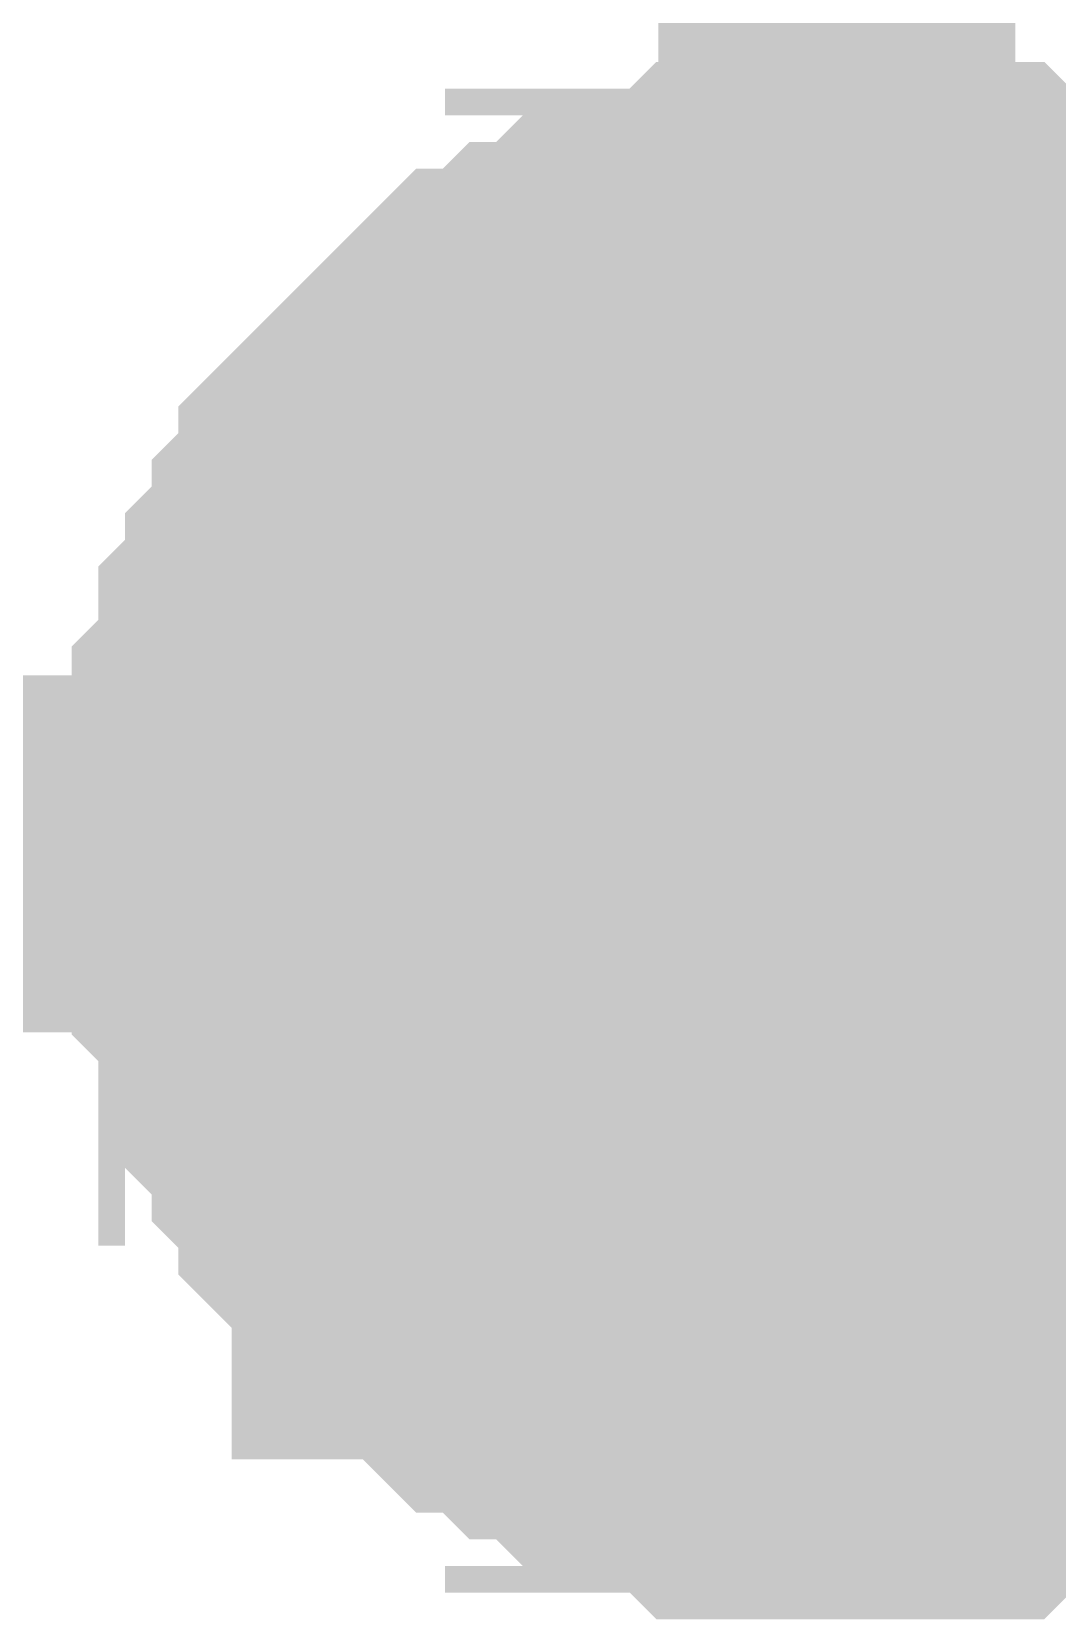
# Model space of a CAD drawing. Header units: inches. Extents: x 0 to 594, y 0 to 420.
# Drawn here: x 469.328 to 470.189, y 191.842 to 193.175 of the extents above; entities that cross this region are included whole.
import ezdxf

# ---------------------------------------------------------------- set-up
doc = ezdxf.new("R2010")
doc.units = ezdxf.units.IN
doc.layers.add('Sheet', color=255, linetype='Continuous')

msp = doc.modelspace()

# ---------------------------------------------------------------- linework, layer by layer
at = {"layer": 'Sheet'}
for points in [[(470.0036, 196.5838, 0.2997, 0.2997, 0), (470.0036, 192.4851, 0.2997, 0.2997, 0)], [(469.5109, 192.4851, 0.2997, 0.2997, 0), (469.5109, 192.5075, 0.2997, 0.2997, 0), (469.5109, 192.5299, 0.2997, 0.2997, 0), (469.5109, 192.5747, 0.2997, 0.2997, 0), (469.5109, 192.5971, 0.2997, 0.2997, 0), (469.5333, 192.6195, 0.2997, 0.2997, 0), (469.5333, 192.6419, 0.2997, 0.2997, 0), (469.5333, 192.6642, 0.2997, 0.2997, 0), (469.5557, 192.6866, 0.2997, 0.2997, 0), (469.5557, 192.709, 0.2997, 0.2997, 0), (469.5781, 192.7314, 0.2997, 0.2997, 0), (469.5781, 192.7538, 0.2997, 0.2997, 0), (469.6005, 192.7762, 0.2997, 0.2997, 0), (469.6005, 192.7986, 0.2997, 0.2997, 0), (469.6229, 192.821, 0.2997, 0.2997, 0), (469.6452, 192.8434, 0.2997, 0.2997, 0), (469.6452, 192.8434, 0.2997, 0.2997, 0), (469.6676, 192.8658, 0.2997, 0.2997, 0), (469.69, 192.8882, 0.2997, 0.2997, 0), (469.7124, 192.9106, 0.2997, 0.2997, 0), (469.7348, 192.9106, 0.2997, 0.2997, 0), (469.7572, 192.933, 0.2997, 0.2997, 0), (469.7796, 192.933, 0.2997, 0.2997, 0), (469.802, 192.9554, 0.2997, 0.2997, 0), (469.8244, 192.9554, 0.2997, 0.2997, 0), (469.8244, 192.9778, 0.2997, 0.2997, 0), (469.8692, 192.9778, 0.2997, 0.2997, 0), (469.8916, 192.9778, 0.2997, 0.2997, 0), (469.914, 193.0002, 0.2997, 0.2997, 0), (469.9364, 193.0002, 0.2997, 0.2997, 0), (469.9588, 193.0002, 0.2997, 0.2997, 0), (469.9812, 193.0002, 0.2997, 0.2997, 0), (470.0036, 193.0002, 0.2997, 0.2997, 0)], [(469.5109, 192.4851, 0.2997, 0.2997, 0), (469.5109, 192.5075, 0.2997, 0.2997, 0), (469.5109, 192.5299, 0.2997, 0.2997, 0), (469.5109, 192.5747, 0.2997, 0.2997, 0), (469.5109, 192.5971, 0.2997, 0.2997, 0), (469.5333, 192.6195, 0.2997, 0.2997, 0), (469.5333, 192.6419, 0.2997, 0.2997, 0), (469.5333, 192.6642, 0.2997, 0.2997, 0), (469.5557, 192.6866, 0.2997, 0.2997, 0), (469.5557, 192.709, 0.2997, 0.2997, 0), (469.5781, 192.7314, 0.2997, 0.2997, 0), (469.5781, 192.7538, 0.2997, 0.2997, 0), (469.6005, 192.7762, 0.2997, 0.2997, 0), (469.6005, 192.7986, 0.2997, 0.2997, 0), (469.6229, 192.821, 0.2997, 0.2997, 0), (469.6452, 192.8434, 0.2997, 0.2997, 0), (469.6452, 192.8434, 0.2997, 0.2997, 0), (469.6676, 192.8658, 0.2997, 0.2997, 0), (469.69, 192.8882, 0.2997, 0.2997, 0), (469.7124, 192.9106, 0.2997, 0.2997, 0), (469.7348, 192.9106, 0.2997, 0.2997, 0), (469.7572, 192.933, 0.2997, 0.2997, 0), (469.7796, 192.933, 0.2997, 0.2997, 0), (469.802, 192.9554, 0.2997, 0.2997, 0), (469.8244, 192.9554, 0.2997, 0.2997, 0), (469.8244, 192.9778, 0.2997, 0.2997, 0), (469.8692, 192.9778, 0.2997, 0.2997, 0), (469.8916, 192.9778, 0.2997, 0.2997, 0), (469.914, 193.0002, 0.2997, 0.2997, 0), (469.9364, 193.0002, 0.2997, 0.2997, 0), (469.9588, 193.0002, 0.2997, 0.2997, 0), (469.9812, 193.0002, 0.2997, 0.2997, 0), (470.0036, 193.0002, 0.2997, 0.2997, 0)], [(469.5109, 192.4851, 0.2997, 0.2997, 0), (469.5109, 192.5075, 0.2997, 0.2997, 0), (469.5109, 192.5299, 0.2997, 0.2997, 0), (469.5109, 192.5747, 0.2997, 0.2997, 0), (469.5109, 192.5971, 0.2997, 0.2997, 0), (469.5333, 192.6195, 0.2997, 0.2997, 0), (469.5333, 192.6419, 0.2997, 0.2997, 0), (469.5333, 192.6642, 0.2997, 0.2997, 0), (469.5557, 192.6866, 0.2997, 0.2997, 0), (469.5557, 192.709, 0.2997, 0.2997, 0), (469.5781, 192.7314, 0.2997, 0.2997, 0), (469.5781, 192.7538, 0.2997, 0.2997, 0), (469.6005, 192.7762, 0.2997, 0.2997, 0), (469.6005, 192.7986, 0.2997, 0.2997, 0), (469.6229, 192.821, 0.2997, 0.2997, 0), (469.6452, 192.8434, 0.2997, 0.2997, 0), (469.6452, 192.8434, 0.2997, 0.2997, 0), (469.6676, 192.8658, 0.2997, 0.2997, 0), (469.69, 192.8882, 0.2997, 0.2997, 0), (469.7124, 192.9106, 0.2997, 0.2997, 0), (469.7348, 192.9106, 0.2997, 0.2997, 0), (469.7572, 192.933, 0.2997, 0.2997, 0), (469.7796, 192.933, 0.2997, 0.2997, 0), (469.802, 192.9554, 0.2997, 0.2997, 0), (469.8244, 192.9554, 0.2997, 0.2997, 0), (469.8244, 192.9778, 0.2997, 0.2997, 0), (469.8692, 192.9778, 0.2997, 0.2997, 0), (469.8916, 192.9778, 0.2997, 0.2997, 0), (469.914, 193.0002, 0.2997, 0.2997, 0), (469.9364, 193.0002, 0.2997, 0.2997, 0), (469.9588, 193.0002, 0.2997, 0.2997, 0), (469.9812, 193.0002, 0.2997, 0.2997, 0), (470.0036, 193.0002, 0.2997, 0.2997, 0)], [(469.5109, 192.4851, 0.2997, 0.2997, 0), (469.5109, 192.5075, 0.2997, 0.2997, 0), (469.5109, 192.5299, 0.2997, 0.2997, 0), (469.5109, 192.5747, 0.2997, 0.2997, 0), (469.5109, 192.5971, 0.2997, 0.2997, 0), (469.5333, 192.6195, 0.2997, 0.2997, 0), (469.5333, 192.6419, 0.2997, 0.2997, 0), (469.5333, 192.6642, 0.2997, 0.2997, 0), (469.5557, 192.6866, 0.2997, 0.2997, 0), (469.5557, 192.709, 0.2997, 0.2997, 0), (469.5781, 192.7314, 0.2997, 0.2997, 0), (469.5781, 192.7538, 0.2997, 0.2997, 0), (469.6005, 192.7762, 0.2997, 0.2997, 0), (469.6005, 192.7986, 0.2997, 0.2997, 0), (469.6229, 192.821, 0.2997, 0.2997, 0), (469.6452, 192.8434, 0.2997, 0.2997, 0), (469.6452, 192.8434, 0.2997, 0.2997, 0), (469.6676, 192.8658, 0.2997, 0.2997, 0), (469.69, 192.8882, 0.2997, 0.2997, 0), (469.7124, 192.9106, 0.2997, 0.2997, 0), (469.7348, 192.9106, 0.2997, 0.2997, 0), (469.7572, 192.933, 0.2997, 0.2997, 0), (469.7796, 192.933, 0.2997, 0.2997, 0), (469.802, 192.9554, 0.2997, 0.2997, 0), (469.8244, 192.9554, 0.2997, 0.2997, 0), (469.8244, 192.9778, 0.2997, 0.2997, 0), (469.8692, 192.9778, 0.2997, 0.2997, 0), (469.8916, 192.9778, 0.2997, 0.2997, 0), (469.914, 193.0002, 0.2997, 0.2997, 0), (469.9364, 193.0002, 0.2997, 0.2997, 0), (469.9588, 193.0002, 0.2997, 0.2997, 0), (469.9812, 193.0002, 0.2997, 0.2997, 0), (470.0036, 193.0002, 0.2997, 0.2997, 0)], [(469.5109, 192.4851, 0.2997, 0.2997, 0), (469.5109, 192.5075, 0.2997, 0.2997, 0), (469.5109, 192.5299, 0.2997, 0.2997, 0), (469.5109, 192.5747, 0.2997, 0.2997, 0), (469.5109, 192.5971, 0.2997, 0.2997, 0), (469.5333, 192.6195, 0.2997, 0.2997, 0), (469.5333, 192.6419, 0.2997, 0.2997, 0), (469.5333, 192.6642, 0.2997, 0.2997, 0), (469.5557, 192.6866, 0.2997, 0.2997, 0), (469.5557, 192.709, 0.2997, 0.2997, 0), (469.5781, 192.7314, 0.2997, 0.2997, 0), (469.5781, 192.7538, 0.2997, 0.2997, 0), (469.6005, 192.7762, 0.2997, 0.2997, 0), (469.6005, 192.7986, 0.2997, 0.2997, 0), (469.6229, 192.821, 0.2997, 0.2997, 0), (469.6452, 192.8434, 0.2997, 0.2997, 0), (469.6452, 192.8434, 0.2997, 0.2997, 0), (469.6676, 192.8658, 0.2997, 0.2997, 0), (469.69, 192.8882, 0.2997, 0.2997, 0), (469.7124, 192.9106, 0.2997, 0.2997, 0), (469.7348, 192.9106, 0.2997, 0.2997, 0), (469.7572, 192.933, 0.2997, 0.2997, 0), (469.7796, 192.933, 0.2997, 0.2997, 0), (469.802, 192.9554, 0.2997, 0.2997, 0), (469.8244, 192.9554, 0.2997, 0.2997, 0), (469.8244, 192.9778, 0.2997, 0.2997, 0), (469.8692, 192.9778, 0.2997, 0.2997, 0), (469.8916, 192.9778, 0.2997, 0.2997, 0), (469.914, 193.0002, 0.2997, 0.2997, 0), (469.9364, 193.0002, 0.2997, 0.2997, 0), (469.9588, 193.0002, 0.2997, 0.2997, 0), (469.9812, 193.0002, 0.2997, 0.2997, 0), (470.0036, 193.0002, 0.2997, 0.2997, 0)], [(470.0036, 193.0002, 0.2997, 0.2997, 0), (470.0036, 193.0002, 0.2997, 0.2997, 0)], [(470.0036, 193.0002, 0.2997, 0.2997, 0), (470.026, 193.0002, 0.2997, 0.2997, 0), (470.0484, 193.0002, 0.2997, 0.2997, 0), (470.0932, 193.0002, 0.2997, 0.2997, 0), (470.1156, 193.0002, 0.2997, 0.2997, 0), (470.138, 192.9778, 0.2997, 0.2997, 0), (470.1604, 192.9778, 0.2997, 0.2997, 0), (470.1828, 192.9778, 0.2997, 0.2997, 0), (470.2052, 192.9554, 0.2997, 0.2997, 0), (470.2276, 192.9554, 0.2997, 0.2997, 0), (470.25, 192.933, 0.2997, 0.2997, 0), (470.2724, 192.933, 0.2997, 0.2997, 0), (470.2948, 192.9106, 0.2997, 0.2997, 0), (470.3172, 192.9106, 0.2997, 0.2997, 0), (470.3396, 192.8882, 0.2997, 0.2997, 0)], [(470.0036, 193.0002, 0.2997, 0.2997, 0), (470.0036, 193.0002, 0.2997, 0.2997, 0)], [(470.0036, 193.0002, 0.2997, 0.2997, 0), (470.026, 193.0002, 0.2997, 0.2997, 0), (470.0484, 193.0002, 0.2997, 0.2997, 0), (470.0932, 193.0002, 0.2997, 0.2997, 0), (470.1156, 193.0002, 0.2997, 0.2997, 0), (470.138, 192.9778, 0.2997, 0.2997, 0), (470.1604, 192.9778, 0.2997, 0.2997, 0), (470.1828, 192.9778, 0.2997, 0.2997, 0), (470.2052, 192.9554, 0.2997, 0.2997, 0), (470.2276, 192.9554, 0.2997, 0.2997, 0), (470.25, 192.933, 0.2997, 0.2997, 0), (470.2724, 192.933, 0.2997, 0.2997, 0), (470.2948, 192.9106, 0.2997, 0.2997, 0), (470.3172, 192.9106, 0.2997, 0.2997, 0), (470.3396, 192.8882, 0.2997, 0.2997, 0)], [(470.0036, 193.0002, 0.2997, 0.2997, 0), (470.0036, 193.0002, 0.2997, 0.2997, 0)], [(470.0036, 193.0002, 0.2997, 0.2997, 0), (470.026, 193.0002, 0.2997, 0.2997, 0), (470.0484, 193.0002, 0.2997, 0.2997, 0), (470.0932, 193.0002, 0.2997, 0.2997, 0), (470.1156, 193.0002, 0.2997, 0.2997, 0), (470.138, 192.9778, 0.2997, 0.2997, 0), (470.1604, 192.9778, 0.2997, 0.2997, 0), (470.1828, 192.9778, 0.2997, 0.2997, 0), (470.2052, 192.9554, 0.2997, 0.2997, 0), (470.2276, 192.9554, 0.2997, 0.2997, 0), (470.25, 192.933, 0.2997, 0.2997, 0), (470.2724, 192.933, 0.2997, 0.2997, 0), (470.2948, 192.9106, 0.2997, 0.2997, 0), (470.3172, 192.9106, 0.2997, 0.2997, 0), (470.3396, 192.8882, 0.2997, 0.2997, 0)], [(470.0036, 193.0002, 0.2997, 0.2997, 0), (470.0036, 193.0002, 0.2997, 0.2997, 0)], [(470.0036, 193.0002, 0.2997, 0.2997, 0), (470.026, 193.0002, 0.2997, 0.2997, 0), (470.0484, 193.0002, 0.2997, 0.2997, 0), (470.0932, 193.0002, 0.2997, 0.2997, 0), (470.1156, 193.0002, 0.2997, 0.2997, 0), (470.138, 192.9778, 0.2997, 0.2997, 0), (470.1604, 192.9778, 0.2997, 0.2997, 0), (470.1828, 192.9778, 0.2997, 0.2997, 0), (470.2052, 192.9554, 0.2997, 0.2997, 0), (470.2276, 192.9554, 0.2997, 0.2997, 0), (470.25, 192.933, 0.2997, 0.2997, 0), (470.2724, 192.933, 0.2997, 0.2997, 0), (470.2948, 192.9106, 0.2997, 0.2997, 0), (470.3172, 192.9106, 0.2997, 0.2997, 0), (470.3396, 192.8882, 0.2997, 0.2997, 0)], [(470.0036, 193.0002, 0.2997, 0.2997, 0), (470.0036, 193.0002, 0.2997, 0.2997, 0)], [(470.0036, 193.0002, 0.2997, 0.2997, 0), (470.026, 193.0002, 0.2997, 0.2997, 0), (470.0484, 193.0002, 0.2997, 0.2997, 0), (470.0932, 193.0002, 0.2997, 0.2997, 0), (470.1156, 193.0002, 0.2997, 0.2997, 0), (470.138, 192.9778, 0.2997, 0.2997, 0), (470.1604, 192.9778, 0.2997, 0.2997, 0), (470.1828, 192.9778, 0.2997, 0.2997, 0), (470.2052, 192.9554, 0.2997, 0.2997, 0), (470.2276, 192.9554, 0.2997, 0.2997, 0), (470.25, 192.933, 0.2997, 0.2997, 0), (470.2724, 192.933, 0.2997, 0.2997, 0), (470.2948, 192.9106, 0.2997, 0.2997, 0), (470.3172, 192.9106, 0.2997, 0.2997, 0), (470.3396, 192.8882, 0.2997, 0.2997, 0)], [(469.5109, 192.4851, 0.0991, 0.0991, 0), (469.5109, 192.5075, 0.0991, 0.0991, 0), (469.5109, 192.5299, 0.0991, 0.0991, 0), (469.5109, 192.5747, 0.0991, 0.0991, 0), (469.5109, 192.5971, 0.0991, 0.0991, 0), (469.5333, 192.6195, 0.0991, 0.0991, 0), (469.5333, 192.6419, 0.0991, 0.0991, 0), (469.5333, 192.6642, 0.0991, 0.0991, 0), (469.5557, 192.6866, 0.0991, 0.0991, 0), (469.5557, 192.709, 0.0991, 0.0991, 0), (469.5781, 192.7314, 0.0991, 0.0991, 0), (469.5781, 192.7538, 0.0991, 0.0991, 0), (469.6005, 192.7762, 0.0991, 0.0991, 0), (469.6005, 192.7986, 0.0991, 0.0991, 0), (469.6229, 192.821, 0.0991, 0.0991, 0), (469.6452, 192.8434, 0.0991, 0.0991, 0), (469.6452, 192.8434, 0.0991, 0.0991, 0), (469.6676, 192.8658, 0.0991, 0.0991, 0), (469.69, 192.8882, 0.0991, 0.0991, 0), (469.7124, 192.9106, 0.0991, 0.0991, 0), (469.7348, 192.9106, 0.0991, 0.0991, 0), (469.7572, 192.933, 0.0991, 0.0991, 0), (469.7796, 192.933, 0.0991, 0.0991, 0), (469.802, 192.9554, 0.0991, 0.0991, 0), (469.8244, 192.9554, 0.0991, 0.0991, 0), (469.8244, 192.9778, 0.0991, 0.0991, 0), (469.8692, 192.9778, 0.0991, 0.0991, 0), (469.8916, 192.9778, 0.0991, 0.0991, 0), (469.914, 193.0002, 0.0991, 0.0991, 0), (469.9364, 193.0002, 0.0991, 0.0991, 0), (469.9588, 193.0002, 0.0991, 0.0991, 0), (469.9812, 193.0002, 0.0991, 0.0991, 0), (470.0036, 193.0002, 0.0991, 0.0991, 0)], [(469.5109, 192.4851, 0.0991, 0.0991, 0), (469.5109, 192.5075, 0.0991, 0.0991, 0), (469.5109, 192.5299, 0.0991, 0.0991, 0), (469.5109, 192.5747, 0.0991, 0.0991, 0), (469.5109, 192.5971, 0.0991, 0.0991, 0), (469.5333, 192.6195, 0.0991, 0.0991, 0), (469.5333, 192.6419, 0.0991, 0.0991, 0), (469.5333, 192.6642, 0.0991, 0.0991, 0), (469.5557, 192.6866, 0.0991, 0.0991, 0), (469.5557, 192.709, 0.0991, 0.0991, 0), (469.5781, 192.7314, 0.0991, 0.0991, 0), (469.5781, 192.7538, 0.0991, 0.0991, 0), (469.6005, 192.7762, 0.0991, 0.0991, 0), (469.6005, 192.7986, 0.0991, 0.0991, 0), (469.6229, 192.821, 0.0991, 0.0991, 0), (469.6452, 192.8434, 0.0991, 0.0991, 0), (469.6452, 192.8434, 0.0991, 0.0991, 0), (469.6676, 192.8658, 0.0991, 0.0991, 0), (469.69, 192.8882, 0.0991, 0.0991, 0), (469.7124, 192.9106, 0.0991, 0.0991, 0), (469.7348, 192.9106, 0.0991, 0.0991, 0), (469.7572, 192.933, 0.0991, 0.0991, 0), (469.7796, 192.933, 0.0991, 0.0991, 0), (469.802, 192.9554, 0.0991, 0.0991, 0), (469.8244, 192.9554, 0.0991, 0.0991, 0), (469.8244, 192.9778, 0.0991, 0.0991, 0), (469.8692, 192.9778, 0.0991, 0.0991, 0), (469.8916, 192.9778, 0.0991, 0.0991, 0), (469.914, 193.0002, 0.0991, 0.0991, 0), (469.9364, 193.0002, 0.0991, 0.0991, 0), (469.9588, 193.0002, 0.0991, 0.0991, 0), (469.9812, 193.0002, 0.0991, 0.0991, 0), (470.0036, 193.0002, 0.0991, 0.0991, 0)], [(469.5109, 192.4851, 0.0991, 0.0991, 0), (469.5109, 192.5075, 0.0991, 0.0991, 0), (469.5109, 192.5299, 0.0991, 0.0991, 0), (469.5109, 192.5747, 0.0991, 0.0991, 0), (469.5109, 192.5971, 0.0991, 0.0991, 0), (469.5333, 192.6195, 0.0991, 0.0991, 0), (469.5333, 192.6419, 0.0991, 0.0991, 0), (469.5333, 192.6642, 0.0991, 0.0991, 0), (469.5557, 192.6866, 0.0991, 0.0991, 0), (469.5557, 192.709, 0.0991, 0.0991, 0), (469.5781, 192.7314, 0.0991, 0.0991, 0), (469.5781, 192.7538, 0.0991, 0.0991, 0), (469.6005, 192.7762, 0.0991, 0.0991, 0), (469.6005, 192.7986, 0.0991, 0.0991, 0), (469.6229, 192.821, 0.0991, 0.0991, 0), (469.6452, 192.8434, 0.0991, 0.0991, 0), (469.6452, 192.8434, 0.0991, 0.0991, 0), (469.6676, 192.8658, 0.0991, 0.0991, 0), (469.69, 192.8882, 0.0991, 0.0991, 0), (469.7124, 192.9106, 0.0991, 0.0991, 0), (469.7348, 192.9106, 0.0991, 0.0991, 0), (469.7572, 192.933, 0.0991, 0.0991, 0), (469.7796, 192.933, 0.0991, 0.0991, 0), (469.802, 192.9554, 0.0991, 0.0991, 0), (469.8244, 192.9554, 0.0991, 0.0991, 0), (469.8244, 192.9778, 0.0991, 0.0991, 0), (469.8692, 192.9778, 0.0991, 0.0991, 0), (469.8916, 192.9778, 0.0991, 0.0991, 0), (469.914, 193.0002, 0.0991, 0.0991, 0), (469.9364, 193.0002, 0.0991, 0.0991, 0), (469.9588, 193.0002, 0.0991, 0.0991, 0), (469.9812, 193.0002, 0.0991, 0.0991, 0), (470.0036, 193.0002, 0.0991, 0.0991, 0)], [(469.5109, 192.4851, 0.0991, 0.0991, 0), (469.5109, 192.5075, 0.0991, 0.0991, 0), (469.5109, 192.5299, 0.0991, 0.0991, 0), (469.5109, 192.5747, 0.0991, 0.0991, 0), (469.5109, 192.5971, 0.0991, 0.0991, 0), (469.5333, 192.6195, 0.0991, 0.0991, 0), (469.5333, 192.6419, 0.0991, 0.0991, 0), (469.5333, 192.6642, 0.0991, 0.0991, 0), (469.5557, 192.6866, 0.0991, 0.0991, 0), (469.5557, 192.709, 0.0991, 0.0991, 0), (469.5781, 192.7314, 0.0991, 0.0991, 0), (469.5781, 192.7538, 0.0991, 0.0991, 0), (469.6005, 192.7762, 0.0991, 0.0991, 0), (469.6005, 192.7986, 0.0991, 0.0991, 0), (469.6229, 192.821, 0.0991, 0.0991, 0), (469.6452, 192.8434, 0.0991, 0.0991, 0), (469.6452, 192.8434, 0.0991, 0.0991, 0), (469.6676, 192.8658, 0.0991, 0.0991, 0), (469.69, 192.8882, 0.0991, 0.0991, 0), (469.7124, 192.9106, 0.0991, 0.0991, 0), (469.7348, 192.9106, 0.0991, 0.0991, 0), (469.7572, 192.933, 0.0991, 0.0991, 0), (469.7796, 192.933, 0.0991, 0.0991, 0), (469.802, 192.9554, 0.0991, 0.0991, 0), (469.8244, 192.9554, 0.0991, 0.0991, 0), (469.8244, 192.9778, 0.0991, 0.0991, 0), (469.8692, 192.9778, 0.0991, 0.0991, 0), (469.8916, 192.9778, 0.0991, 0.0991, 0), (469.914, 193.0002, 0.0991, 0.0991, 0), (469.9364, 193.0002, 0.0991, 0.0991, 0), (469.9588, 193.0002, 0.0991, 0.0991, 0), (469.9812, 193.0002, 0.0991, 0.0991, 0), (470.0036, 193.0002, 0.0991, 0.0991, 0)], [(469.5109, 192.4851, 0.0991, 0.0991, 0), (469.5109, 192.5075, 0.0991, 0.0991, 0), (469.5109, 192.5299, 0.0991, 0.0991, 0), (469.5109, 192.5747, 0.0991, 0.0991, 0), (469.5109, 192.5971, 0.0991, 0.0991, 0), (469.5333, 192.6195, 0.0991, 0.0991, 0), (469.5333, 192.6419, 0.0991, 0.0991, 0), (469.5333, 192.6642, 0.0991, 0.0991, 0), (469.5557, 192.6866, 0.0991, 0.0991, 0), (469.5557, 192.709, 0.0991, 0.0991, 0), (469.5781, 192.7314, 0.0991, 0.0991, 0), (469.5781, 192.7538, 0.0991, 0.0991, 0), (469.6005, 192.7762, 0.0991, 0.0991, 0), (469.6005, 192.7986, 0.0991, 0.0991, 0), (469.6229, 192.821, 0.0991, 0.0991, 0), (469.6452, 192.8434, 0.0991, 0.0991, 0), (469.6452, 192.8434, 0.0991, 0.0991, 0), (469.6676, 192.8658, 0.0991, 0.0991, 0), (469.69, 192.8882, 0.0991, 0.0991, 0), (469.7124, 192.9106, 0.0991, 0.0991, 0), (469.7348, 192.9106, 0.0991, 0.0991, 0), (469.7572, 192.933, 0.0991, 0.0991, 0), (469.7796, 192.933, 0.0991, 0.0991, 0), (469.802, 192.9554, 0.0991, 0.0991, 0), (469.8244, 192.9554, 0.0991, 0.0991, 0), (469.8244, 192.9778, 0.0991, 0.0991, 0), (469.8692, 192.9778, 0.0991, 0.0991, 0), (469.8916, 192.9778, 0.0991, 0.0991, 0), (469.914, 193.0002, 0.0991, 0.0991, 0), (469.9364, 193.0002, 0.0991, 0.0991, 0), (469.9588, 193.0002, 0.0991, 0.0991, 0), (469.9812, 193.0002, 0.0991, 0.0991, 0), (470.0036, 193.0002, 0.0991, 0.0991, 0)], [(470.0036, 193.0002, 0.0991, 0.0991, 0), (470.0036, 193.0002, 0.0991, 0.0991, 0)], [(470.0036, 193.0002, 0.0991, 0.0991, 0), (470.026, 193.0002, 0.0991, 0.0991, 0), (470.0484, 193.0002, 0.0991, 0.0991, 0), (470.0932, 193.0002, 0.0991, 0.0991, 0), (470.1156, 193.0002, 0.0991, 0.0991, 0), (470.138, 192.9778, 0.0991, 0.0991, 0), (470.1604, 192.9778, 0.0991, 0.0991, 0), (470.1828, 192.9778, 0.0991, 0.0991, 0), (470.2052, 192.9554, 0.0991, 0.0991, 0), (470.2276, 192.9554, 0.0991, 0.0991, 0), (470.25, 192.933, 0.0991, 0.0991, 0)], [(470.0036, 193.0002, 0.0991, 0.0991, 0), (470.0036, 193.0002, 0.0991, 0.0991, 0)], [(470.0036, 193.0002, 0.0991, 0.0991, 0), (470.026, 193.0002, 0.0991, 0.0991, 0), (470.0484, 193.0002, 0.0991, 0.0991, 0), (470.0932, 193.0002, 0.0991, 0.0991, 0), (470.1156, 193.0002, 0.0991, 0.0991, 0), (470.138, 192.9778, 0.0991, 0.0991, 0), (470.1604, 192.9778, 0.0991, 0.0991, 0), (470.1828, 192.9778, 0.0991, 0.0991, 0), (470.2052, 192.9554, 0.0991, 0.0991, 0), (470.2276, 192.9554, 0.0991, 0.0991, 0), (470.25, 192.933, 0.0991, 0.0991, 0)], [(470.0036, 193.0002, 0.0991, 0.0991, 0), (470.0036, 193.0002, 0.0991, 0.0991, 0)], [(470.0036, 193.0002, 0.0991, 0.0991, 0), (470.026, 193.0002, 0.0991, 0.0991, 0), (470.0484, 193.0002, 0.0991, 0.0991, 0), (470.0932, 193.0002, 0.0991, 0.0991, 0), (470.1156, 193.0002, 0.0991, 0.0991, 0), (470.138, 192.9778, 0.0991, 0.0991, 0), (470.1604, 192.9778, 0.0991, 0.0991, 0), (470.1828, 192.9778, 0.0991, 0.0991, 0), (470.2052, 192.9554, 0.0991, 0.0991, 0), (470.2276, 192.9554, 0.0991, 0.0991, 0), (470.25, 192.933, 0.0991, 0.0991, 0)], [(470.0036, 193.0002, 0.0991, 0.0991, 0), (470.0036, 193.0002, 0.0991, 0.0991, 0)], [(470.0036, 193.0002, 0.0991, 0.0991, 0), (470.026, 193.0002, 0.0991, 0.0991, 0), (470.0484, 193.0002, 0.0991, 0.0991, 0), (470.0932, 193.0002, 0.0991, 0.0991, 0), (470.1156, 193.0002, 0.0991, 0.0991, 0), (470.138, 192.9778, 0.0991, 0.0991, 0), (470.1604, 192.9778, 0.0991, 0.0991, 0), (470.1828, 192.9778, 0.0991, 0.0991, 0), (470.2052, 192.9554, 0.0991, 0.0991, 0), (470.2276, 192.9554, 0.0991, 0.0991, 0), (470.25, 192.933, 0.0991, 0.0991, 0)], [(470.0036, 193.0002, 0.0991, 0.0991, 0), (470.0036, 193.0002, 0.0991, 0.0991, 0)], [(470.0036, 193.0002, 0.0991, 0.0991, 0), (470.026, 193.0002, 0.0991, 0.0991, 0), (470.0484, 193.0002, 0.0991, 0.0991, 0), (470.0932, 193.0002, 0.0991, 0.0991, 0), (470.1156, 193.0002, 0.0991, 0.0991, 0), (470.138, 192.9778, 0.0991, 0.0991, 0), (470.1604, 192.9778, 0.0991, 0.0991, 0), (470.1828, 192.9778, 0.0991, 0.0991, 0), (470.2052, 192.9554, 0.0991, 0.0991, 0), (470.2276, 192.9554, 0.0991, 0.0991, 0), (470.25, 192.933, 0.0991, 0.0991, 0)], [(462.5002, 192.4851, 0.2997, 0.2997, 0), (470.0036, 192.4851, 0.2997, 0.2997, 0), (482.5018, 192.4851, 0.2997, 0.2997, 0), (490.0052, 192.4851, 0.2997, 0.2997, 0)], [(470.0036, 191.9923, 0.2997, 0.2997, 0), (469.9812, 191.9923, 0.2997, 0.2997, 0), (469.9588, 191.9923, 0.2997, 0.2997, 0), (469.9364, 191.9923, 0.2997, 0.2997, 0), (469.914, 191.9923, 0.2997, 0.2997, 0), (469.8916, 192.0147, 0.2997, 0.2997, 0), (469.8692, 192.0147, 0.2997, 0.2997, 0), (469.8244, 192.0147, 0.2997, 0.2997, 0), (469.8244, 192.0371, 0.2997, 0.2997, 0), (469.802, 192.0371, 0.2997, 0.2997, 0), (469.7796, 192.0595, 0.2997, 0.2997, 0), (469.7572, 192.0595, 0.2997, 0.2997, 0), (469.7348, 192.0819, 0.2997, 0.2997, 0), (469.7124, 192.0819, 0.2997, 0.2997, 0), (469.69, 192.1043, 0.2997, 0.2997, 0), (469.6676, 192.1267, 0.2997, 0.2997, 0), (469.6452, 192.1267, 0.2997, 0.2997, 0), (469.6452, 192.1491, 0.2997, 0.2997, 0), (469.6229, 192.1715, 0.2997, 0.2997, 0), (469.6005, 192.1939, 0.2997, 0.2997, 0), (469.6005, 192.2163, 0.2997, 0.2997, 0), (469.5781, 192.2387, 0.2997, 0.2997, 0), (469.5781, 192.2611, 0.2997, 0.2997, 0), (469.5557, 192.2835, 0.2997, 0.2997, 0), (469.5557, 192.3059, 0.2997, 0.2997, 0), (469.5333, 192.3059, 0.2997, 0.2997, 0), (469.5333, 192.3507, 0.2997, 0.2997, 0), (469.5333, 192.3731, 0.2997, 0.2997, 0), (469.5109, 192.3955, 0.2997, 0.2997, 0), (469.5109, 192.4179, 0.2997, 0.2997, 0), (469.5109, 192.4403, 0.2997, 0.2997, 0), (469.5109, 192.4627, 0.2997, 0.2997, 0), (469.5109, 192.4851, 0.2997, 0.2997, 0)], [(469.5109, 192.4851, 0.2997, 0.2997, 0), (469.5109, 192.4851, 0.2997, 0.2997, 0)], [(470.0036, 191.9923, 0.2997, 0.2997, 0), (469.9812, 191.9923, 0.2997, 0.2997, 0), (469.9588, 191.9923, 0.2997, 0.2997, 0), (469.9364, 191.9923, 0.2997, 0.2997, 0), (469.914, 191.9923, 0.2997, 0.2997, 0), (469.8916, 192.0147, 0.2997, 0.2997, 0), (469.8692, 192.0147, 0.2997, 0.2997, 0), (469.8244, 192.0147, 0.2997, 0.2997, 0), (469.8244, 192.0371, 0.2997, 0.2997, 0), (469.802, 192.0371, 0.2997, 0.2997, 0), (469.7796, 192.0595, 0.2997, 0.2997, 0), (469.7572, 192.0595, 0.2997, 0.2997, 0), (469.7348, 192.0819, 0.2997, 0.2997, 0), (469.7124, 192.0819, 0.2997, 0.2997, 0), (469.69, 192.1043, 0.2997, 0.2997, 0), (469.6676, 192.1267, 0.2997, 0.2997, 0), (469.6452, 192.1267, 0.2997, 0.2997, 0), (469.6452, 192.1491, 0.2997, 0.2997, 0), (469.6229, 192.1715, 0.2997, 0.2997, 0), (469.6005, 192.1939, 0.2997, 0.2997, 0), (469.6005, 192.2163, 0.2997, 0.2997, 0), (469.5781, 192.2387, 0.2997, 0.2997, 0), (469.5781, 192.2611, 0.2997, 0.2997, 0), (469.5557, 192.2835, 0.2997, 0.2997, 0), (469.5557, 192.3059, 0.2997, 0.2997, 0), (469.5333, 192.3059, 0.2997, 0.2997, 0), (469.5333, 192.3507, 0.2997, 0.2997, 0), (469.5333, 192.3731, 0.2997, 0.2997, 0), (469.5109, 192.3955, 0.2997, 0.2997, 0), (469.5109, 192.4179, 0.2997, 0.2997, 0), (469.5109, 192.4403, 0.2997, 0.2997, 0), (469.5109, 192.4627, 0.2997, 0.2997, 0), (469.5109, 192.4851, 0.2997, 0.2997, 0)], [(469.5109, 192.4851, 0.2997, 0.2997, 0), (469.5109, 192.4851, 0.2997, 0.2997, 0)], [(470.0036, 191.9923, 0.2997, 0.2997, 0), (469.9812, 191.9923, 0.2997, 0.2997, 0), (469.9588, 191.9923, 0.2997, 0.2997, 0), (469.9364, 191.9923, 0.2997, 0.2997, 0), (469.914, 191.9923, 0.2997, 0.2997, 0), (469.8916, 192.0147, 0.2997, 0.2997, 0), (469.8692, 192.0147, 0.2997, 0.2997, 0), (469.8244, 192.0147, 0.2997, 0.2997, 0), (469.8244, 192.0371, 0.2997, 0.2997, 0), (469.802, 192.0371, 0.2997, 0.2997, 0), (469.7796, 192.0595, 0.2997, 0.2997, 0), (469.7572, 192.0595, 0.2997, 0.2997, 0), (469.7348, 192.0819, 0.2997, 0.2997, 0), (469.7124, 192.0819, 0.2997, 0.2997, 0), (469.69, 192.1043, 0.2997, 0.2997, 0), (469.6676, 192.1267, 0.2997, 0.2997, 0), (469.6452, 192.1267, 0.2997, 0.2997, 0), (469.6452, 192.1491, 0.2997, 0.2997, 0), (469.6229, 192.1715, 0.2997, 0.2997, 0), (469.6005, 192.1939, 0.2997, 0.2997, 0), (469.6005, 192.2163, 0.2997, 0.2997, 0), (469.5781, 192.2387, 0.2997, 0.2997, 0), (469.5781, 192.2611, 0.2997, 0.2997, 0), (469.5557, 192.2835, 0.2997, 0.2997, 0), (469.5557, 192.3059, 0.2997, 0.2997, 0), (469.5333, 192.3059, 0.2997, 0.2997, 0), (469.5333, 192.3507, 0.2997, 0.2997, 0), (469.5333, 192.3731, 0.2997, 0.2997, 0), (469.5109, 192.3955, 0.2997, 0.2997, 0), (469.5109, 192.4179, 0.2997, 0.2997, 0), (469.5109, 192.4403, 0.2997, 0.2997, 0), (469.5109, 192.4627, 0.2997, 0.2997, 0), (469.5109, 192.4851, 0.2997, 0.2997, 0)], [(469.5109, 192.4851, 0.2997, 0.2997, 0), (469.5109, 192.4851, 0.2997, 0.2997, 0)], [(470.0036, 191.9923, 0.2997, 0.2997, 0), (469.9812, 191.9923, 0.2997, 0.2997, 0), (469.9588, 191.9923, 0.2997, 0.2997, 0), (469.9364, 191.9923, 0.2997, 0.2997, 0), (469.914, 191.9923, 0.2997, 0.2997, 0), (469.8916, 192.0147, 0.2997, 0.2997, 0), (469.8692, 192.0147, 0.2997, 0.2997, 0), (469.8244, 192.0147, 0.2997, 0.2997, 0), (469.8244, 192.0371, 0.2997, 0.2997, 0), (469.802, 192.0371, 0.2997, 0.2997, 0), (469.7796, 192.0595, 0.2997, 0.2997, 0), (469.7572, 192.0595, 0.2997, 0.2997, 0), (469.7348, 192.0819, 0.2997, 0.2997, 0), (469.7124, 192.0819, 0.2997, 0.2997, 0), (469.69, 192.1043, 0.2997, 0.2997, 0), (469.6676, 192.1267, 0.2997, 0.2997, 0), (469.6452, 192.1267, 0.2997, 0.2997, 0), (469.6452, 192.1491, 0.2997, 0.2997, 0), (469.6229, 192.1715, 0.2997, 0.2997, 0), (469.6005, 192.1939, 0.2997, 0.2997, 0), (469.6005, 192.2163, 0.2997, 0.2997, 0), (469.5781, 192.2387, 0.2997, 0.2997, 0), (469.5781, 192.2611, 0.2997, 0.2997, 0), (469.5557, 192.2835, 0.2997, 0.2997, 0), (469.5557, 192.3059, 0.2997, 0.2997, 0), (469.5333, 192.3059, 0.2997, 0.2997, 0), (469.5333, 192.3507, 0.2997, 0.2997, 0), (469.5333, 192.3731, 0.2997, 0.2997, 0), (469.5109, 192.3955, 0.2997, 0.2997, 0), (469.5109, 192.4179, 0.2997, 0.2997, 0), (469.5109, 192.4403, 0.2997, 0.2997, 0), (469.5109, 192.4627, 0.2997, 0.2997, 0), (469.5109, 192.4851, 0.2997, 0.2997, 0)], [(469.5109, 192.4851, 0.2997, 0.2997, 0), (469.5109, 192.4851, 0.2997, 0.2997, 0)], [(470.0036, 191.9923, 0.2997, 0.2997, 0), (469.9812, 191.9923, 0.2997, 0.2997, 0), (469.9588, 191.9923, 0.2997, 0.2997, 0), (469.9364, 191.9923, 0.2997, 0.2997, 0), (469.914, 191.9923, 0.2997, 0.2997, 0), (469.8916, 192.0147, 0.2997, 0.2997, 0), (469.8692, 192.0147, 0.2997, 0.2997, 0), (469.8244, 192.0147, 0.2997, 0.2997, 0), (469.8244, 192.0371, 0.2997, 0.2997, 0), (469.802, 192.0371, 0.2997, 0.2997, 0), (469.7796, 192.0595, 0.2997, 0.2997, 0), (469.7572, 192.0595, 0.2997, 0.2997, 0), (469.7348, 192.0819, 0.2997, 0.2997, 0), (469.7124, 192.0819, 0.2997, 0.2997, 0), (469.69, 192.1043, 0.2997, 0.2997, 0), (469.6676, 192.1267, 0.2997, 0.2997, 0), (469.6452, 192.1267, 0.2997, 0.2997, 0), (469.6452, 192.1491, 0.2997, 0.2997, 0), (469.6229, 192.1715, 0.2997, 0.2997, 0), (469.6005, 192.1939, 0.2997, 0.2997, 0), (469.6005, 192.2163, 0.2997, 0.2997, 0), (469.5781, 192.2387, 0.2997, 0.2997, 0), (469.5781, 192.2611, 0.2997, 0.2997, 0), (469.5557, 192.2835, 0.2997, 0.2997, 0), (469.5557, 192.3059, 0.2997, 0.2997, 0), (469.5333, 192.3059, 0.2997, 0.2997, 0), (469.5333, 192.3507, 0.2997, 0.2997, 0), (469.5333, 192.3731, 0.2997, 0.2997, 0), (469.5109, 192.3955, 0.2997, 0.2997, 0), (469.5109, 192.4179, 0.2997, 0.2997, 0), (469.5109, 192.4403, 0.2997, 0.2997, 0), (469.5109, 192.4627, 0.2997, 0.2997, 0), (469.5109, 192.4851, 0.2997, 0.2997, 0)], [(469.5109, 192.4851, 0.2997, 0.2997, 0), (469.5109, 192.4851, 0.2997, 0.2997, 0)], [(470.0036, 191.9923, 0.0991, 0.0991, 0), (469.9812, 191.9923, 0.0991, 0.0991, 0), (469.9588, 191.9923, 0.0991, 0.0991, 0), (469.9364, 191.9923, 0.0991, 0.0991, 0), (469.914, 191.9923, 0.0991, 0.0991, 0), (469.8916, 192.0147, 0.0991, 0.0991, 0), (469.8692, 192.0147, 0.0991, 0.0991, 0), (469.8244, 192.0147, 0.0991, 0.0991, 0), (469.8244, 192.0371, 0.0991, 0.0991, 0), (469.802, 192.0371, 0.0991, 0.0991, 0), (469.7796, 192.0595, 0.0991, 0.0991, 0), (469.7572, 192.0595, 0.0991, 0.0991, 0), (469.7348, 192.0819, 0.0991, 0.0991, 0), (469.7124, 192.0819, 0.0991, 0.0991, 0), (469.69, 192.1043, 0.0991, 0.0991, 0), (469.6676, 192.1267, 0.0991, 0.0991, 0), (469.6452, 192.1267, 0.0991, 0.0991, 0), (469.6452, 192.1491, 0.0991, 0.0991, 0), (469.6229, 192.1715, 0.0991, 0.0991, 0), (469.6005, 192.1939, 0.0991, 0.0991, 0), (469.6005, 192.2163, 0.0991, 0.0991, 0), (469.5781, 192.2387, 0.0991, 0.0991, 0), (469.5781, 192.2611, 0.0991, 0.0991, 0), (469.5557, 192.2835, 0.0991, 0.0991, 0), (469.5557, 192.3059, 0.0991, 0.0991, 0), (469.5333, 192.3059, 0.0991, 0.0991, 0), (469.5333, 192.3507, 0.0991, 0.0991, 0), (469.5333, 192.3731, 0.0991, 0.0991, 0), (469.5109, 192.3955, 0.0991, 0.0991, 0), (469.5109, 192.4179, 0.0991, 0.0991, 0), (469.5109, 192.4403, 0.0991, 0.0991, 0), (469.5109, 192.4627, 0.0991, 0.0991, 0), (469.5109, 192.4851, 0.0991, 0.0991, 0)], [(469.5109, 192.4851, 0.0991, 0.0991, 0), (469.5109, 192.4851, 0.0991, 0.0991, 0)], [(470.0036, 191.9923, 0.0991, 0.0991, 0), (469.9812, 191.9923, 0.0991, 0.0991, 0), (469.9588, 191.9923, 0.0991, 0.0991, 0), (469.9364, 191.9923, 0.0991, 0.0991, 0), (469.914, 191.9923, 0.0991, 0.0991, 0), (469.8916, 192.0147, 0.0991, 0.0991, 0), (469.8692, 192.0147, 0.0991, 0.0991, 0), (469.8244, 192.0147, 0.0991, 0.0991, 0), (469.8244, 192.0371, 0.0991, 0.0991, 0), (469.802, 192.0371, 0.0991, 0.0991, 0), (469.7796, 192.0595, 0.0991, 0.0991, 0), (469.7572, 192.0595, 0.0991, 0.0991, 0), (469.7348, 192.0819, 0.0991, 0.0991, 0), (469.7124, 192.0819, 0.0991, 0.0991, 0), (469.69, 192.1043, 0.0991, 0.0991, 0), (469.6676, 192.1267, 0.0991, 0.0991, 0), (469.6452, 192.1267, 0.0991, 0.0991, 0), (469.6452, 192.1491, 0.0991, 0.0991, 0), (469.6229, 192.1715, 0.0991, 0.0991, 0), (469.6005, 192.1939, 0.0991, 0.0991, 0), (469.6005, 192.2163, 0.0991, 0.0991, 0), (469.5781, 192.2387, 0.0991, 0.0991, 0), (469.5781, 192.2611, 0.0991, 0.0991, 0), (469.5557, 192.2835, 0.0991, 0.0991, 0), (469.5557, 192.3059, 0.0991, 0.0991, 0), (469.5333, 192.3059, 0.0991, 0.0991, 0), (469.5333, 192.3507, 0.0991, 0.0991, 0), (469.5333, 192.3731, 0.0991, 0.0991, 0), (469.5109, 192.3955, 0.0991, 0.0991, 0), (469.5109, 192.4179, 0.0991, 0.0991, 0), (469.5109, 192.4403, 0.0991, 0.0991, 0), (469.5109, 192.4627, 0.0991, 0.0991, 0), (469.5109, 192.4851, 0.0991, 0.0991, 0)], [(469.5109, 192.4851, 0.0991, 0.0991, 0), (469.5109, 192.4851, 0.0991, 0.0991, 0)], [(470.0036, 191.9923, 0.0991, 0.0991, 0), (469.9812, 191.9923, 0.0991, 0.0991, 0), (469.9588, 191.9923, 0.0991, 0.0991, 0), (469.9364, 191.9923, 0.0991, 0.0991, 0), (469.914, 191.9923, 0.0991, 0.0991, 0), (469.8916, 192.0147, 0.0991, 0.0991, 0), (469.8692, 192.0147, 0.0991, 0.0991, 0), (469.8244, 192.0147, 0.0991, 0.0991, 0), (469.8244, 192.0371, 0.0991, 0.0991, 0), (469.802, 192.0371, 0.0991, 0.0991, 0), (469.7796, 192.0595, 0.0991, 0.0991, 0), (469.7572, 192.0595, 0.0991, 0.0991, 0), (469.7348, 192.0819, 0.0991, 0.0991, 0), (469.7124, 192.0819, 0.0991, 0.0991, 0), (469.69, 192.1043, 0.0991, 0.0991, 0), (469.6676, 192.1267, 0.0991, 0.0991, 0), (469.6452, 192.1267, 0.0991, 0.0991, 0), (469.6452, 192.1491, 0.0991, 0.0991, 0), (469.6229, 192.1715, 0.0991, 0.0991, 0), (469.6005, 192.1939, 0.0991, 0.0991, 0), (469.6005, 192.2163, 0.0991, 0.0991, 0), (469.5781, 192.2387, 0.0991, 0.0991, 0), (469.5781, 192.2611, 0.0991, 0.0991, 0), (469.5557, 192.2835, 0.0991, 0.0991, 0), (469.5557, 192.3059, 0.0991, 0.0991, 0), (469.5333, 192.3059, 0.0991, 0.0991, 0), (469.5333, 192.3507, 0.0991, 0.0991, 0), (469.5333, 192.3731, 0.0991, 0.0991, 0), (469.5109, 192.3955, 0.0991, 0.0991, 0), (469.5109, 192.4179, 0.0991, 0.0991, 0), (469.5109, 192.4403, 0.0991, 0.0991, 0), (469.5109, 192.4627, 0.0991, 0.0991, 0), (469.5109, 192.4851, 0.0991, 0.0991, 0)], [(469.5109, 192.4851, 0.0991, 0.0991, 0), (469.5109, 192.4851, 0.0991, 0.0991, 0)], [(470.0036, 191.9923, 0.0991, 0.0991, 0), (469.9812, 191.9923, 0.0991, 0.0991, 0), (469.9588, 191.9923, 0.0991, 0.0991, 0), (469.9364, 191.9923, 0.0991, 0.0991, 0), (469.914, 191.9923, 0.0991, 0.0991, 0), (469.8916, 192.0147, 0.0991, 0.0991, 0), (469.8692, 192.0147, 0.0991, 0.0991, 0), (469.8244, 192.0147, 0.0991, 0.0991, 0), (469.8244, 192.0371, 0.0991, 0.0991, 0), (469.802, 192.0371, 0.0991, 0.0991, 0), (469.7796, 192.0595, 0.0991, 0.0991, 0), (469.7572, 192.0595, 0.0991, 0.0991, 0), (469.7348, 192.0819, 0.0991, 0.0991, 0), (469.7124, 192.0819, 0.0991, 0.0991, 0), (469.69, 192.1043, 0.0991, 0.0991, 0), (469.6676, 192.1267, 0.0991, 0.0991, 0), (469.6452, 192.1267, 0.0991, 0.0991, 0), (469.6452, 192.1491, 0.0991, 0.0991, 0), (469.6229, 192.1715, 0.0991, 0.0991, 0), (469.6005, 192.1939, 0.0991, 0.0991, 0), (469.6005, 192.2163, 0.0991, 0.0991, 0), (469.5781, 192.2387, 0.0991, 0.0991, 0), (469.5781, 192.2611, 0.0991, 0.0991, 0), (469.5557, 192.2835, 0.0991, 0.0991, 0), (469.5557, 192.3059, 0.0991, 0.0991, 0), (469.5333, 192.3059, 0.0991, 0.0991, 0), (469.5333, 192.3507, 0.0991, 0.0991, 0), (469.5333, 192.3731, 0.0991, 0.0991, 0), (469.5109, 192.3955, 0.0991, 0.0991, 0), (469.5109, 192.4179, 0.0991, 0.0991, 0), (469.5109, 192.4403, 0.0991, 0.0991, 0), (469.5109, 192.4627, 0.0991, 0.0991, 0), (469.5109, 192.4851, 0.0991, 0.0991, 0)], [(469.5109, 192.4851, 0.0991, 0.0991, 0), (469.5109, 192.4851, 0.0991, 0.0991, 0)], [(470.0036, 191.9923, 0.0991, 0.0991, 0), (469.9812, 191.9923, 0.0991, 0.0991, 0), (469.9588, 191.9923, 0.0991, 0.0991, 0), (469.9364, 191.9923, 0.0991, 0.0991, 0), (469.914, 191.9923, 0.0991, 0.0991, 0), (469.8916, 192.0147, 0.0991, 0.0991, 0), (469.8692, 192.0147, 0.0991, 0.0991, 0), (469.8244, 192.0147, 0.0991, 0.0991, 0), (469.8244, 192.0371, 0.0991, 0.0991, 0), (469.802, 192.0371, 0.0991, 0.0991, 0), (469.7796, 192.0595, 0.0991, 0.0991, 0), (469.7572, 192.0595, 0.0991, 0.0991, 0), (469.7348, 192.0819, 0.0991, 0.0991, 0), (469.7124, 192.0819, 0.0991, 0.0991, 0), (469.69, 192.1043, 0.0991, 0.0991, 0), (469.6676, 192.1267, 0.0991, 0.0991, 0), (469.6452, 192.1267, 0.0991, 0.0991, 0), (469.6452, 192.1491, 0.0991, 0.0991, 0), (469.6229, 192.1715, 0.0991, 0.0991, 0), (469.6005, 192.1939, 0.0991, 0.0991, 0), (469.6005, 192.2163, 0.0991, 0.0991, 0), (469.5781, 192.2387, 0.0991, 0.0991, 0), (469.5781, 192.2611, 0.0991, 0.0991, 0), (469.5557, 192.2835, 0.0991, 0.0991, 0), (469.5557, 192.3059, 0.0991, 0.0991, 0), (469.5333, 192.3059, 0.0991, 0.0991, 0), (469.5333, 192.3507, 0.0991, 0.0991, 0), (469.5333, 192.3731, 0.0991, 0.0991, 0), (469.5109, 192.3955, 0.0991, 0.0991, 0), (469.5109, 192.4179, 0.0991, 0.0991, 0), (469.5109, 192.4403, 0.0991, 0.0991, 0), (469.5109, 192.4627, 0.0991, 0.0991, 0), (469.5109, 192.4851, 0.0991, 0.0991, 0)], [(469.5109, 192.4851, 0.0991, 0.0991, 0), (469.5109, 192.4851, 0.0991, 0.0991, 0)], [(470.3396, 192.1043, 0.2997, 0.2997, 0), (470.3172, 192.0819, 0.2997, 0.2997, 0), (470.2948, 192.0819, 0.2997, 0.2997, 0), (470.2724, 192.0595, 0.2997, 0.2997, 0), (470.25, 192.0595, 0.2997, 0.2997, 0), (470.2276, 192.0371, 0.2997, 0.2997, 0), (470.2052, 192.0371, 0.2997, 0.2997, 0), (470.1828, 192.0147, 0.2997, 0.2997, 0), (470.1604, 192.0147, 0.2997, 0.2997, 0), (470.138, 192.0147, 0.2997, 0.2997, 0), (470.1156, 191.9923, 0.2997, 0.2997, 0), (470.0932, 191.9923, 0.2997, 0.2997, 0), (470.0484, 191.9923, 0.2997, 0.2997, 0), (470.026, 191.9923, 0.2997, 0.2997, 0), (470.0036, 191.9923, 0.2997, 0.2997, 0)], [(470.3396, 192.1043, 0.2997, 0.2997, 0), (470.3172, 192.0819, 0.2997, 0.2997, 0), (470.2948, 192.0819, 0.2997, 0.2997, 0), (470.2724, 192.0595, 0.2997, 0.2997, 0), (470.25, 192.0595, 0.2997, 0.2997, 0), (470.2276, 192.0371, 0.2997, 0.2997, 0), (470.2052, 192.0371, 0.2997, 0.2997, 0), (470.1828, 192.0147, 0.2997, 0.2997, 0), (470.1604, 192.0147, 0.2997, 0.2997, 0), (470.138, 192.0147, 0.2997, 0.2997, 0), (470.1156, 191.9923, 0.2997, 0.2997, 0), (470.0932, 191.9923, 0.2997, 0.2997, 0), (470.0484, 191.9923, 0.2997, 0.2997, 0), (470.026, 191.9923, 0.2997, 0.2997, 0), (470.0036, 191.9923, 0.2997, 0.2997, 0)], [(470.3396, 192.1043, 0.2997, 0.2997, 0), (470.3172, 192.0819, 0.2997, 0.2997, 0), (470.2948, 192.0819, 0.2997, 0.2997, 0), (470.2724, 192.0595, 0.2997, 0.2997, 0), (470.25, 192.0595, 0.2997, 0.2997, 0), (470.2276, 192.0371, 0.2997, 0.2997, 0), (470.2052, 192.0371, 0.2997, 0.2997, 0), (470.1828, 192.0147, 0.2997, 0.2997, 0), (470.1604, 192.0147, 0.2997, 0.2997, 0), (470.138, 192.0147, 0.2997, 0.2997, 0), (470.1156, 191.9923, 0.2997, 0.2997, 0), (470.0932, 191.9923, 0.2997, 0.2997, 0), (470.0484, 191.9923, 0.2997, 0.2997, 0), (470.026, 191.9923, 0.2997, 0.2997, 0), (470.0036, 191.9923, 0.2997, 0.2997, 0)], [(470.3396, 192.1043, 0.2997, 0.2997, 0), (470.3172, 192.0819, 0.2997, 0.2997, 0), (470.2948, 192.0819, 0.2997, 0.2997, 0), (470.2724, 192.0595, 0.2997, 0.2997, 0), (470.25, 192.0595, 0.2997, 0.2997, 0), (470.2276, 192.0371, 0.2997, 0.2997, 0), (470.2052, 192.0371, 0.2997, 0.2997, 0), (470.1828, 192.0147, 0.2997, 0.2997, 0), (470.1604, 192.0147, 0.2997, 0.2997, 0), (470.138, 192.0147, 0.2997, 0.2997, 0), (470.1156, 191.9923, 0.2997, 0.2997, 0), (470.0932, 191.9923, 0.2997, 0.2997, 0), (470.0484, 191.9923, 0.2997, 0.2997, 0), (470.026, 191.9923, 0.2997, 0.2997, 0), (470.0036, 191.9923, 0.2997, 0.2997, 0)], [(470.3396, 192.1043, 0.2997, 0.2997, 0), (470.3172, 192.0819, 0.2997, 0.2997, 0), (470.2948, 192.0819, 0.2997, 0.2997, 0), (470.2724, 192.0595, 0.2997, 0.2997, 0), (470.25, 192.0595, 0.2997, 0.2997, 0), (470.2276, 192.0371, 0.2997, 0.2997, 0), (470.2052, 192.0371, 0.2997, 0.2997, 0), (470.1828, 192.0147, 0.2997, 0.2997, 0), (470.1604, 192.0147, 0.2997, 0.2997, 0), (470.138, 192.0147, 0.2997, 0.2997, 0), (470.1156, 191.9923, 0.2997, 0.2997, 0), (470.0932, 191.9923, 0.2997, 0.2997, 0), (470.0484, 191.9923, 0.2997, 0.2997, 0), (470.026, 191.9923, 0.2997, 0.2997, 0), (470.0036, 191.9923, 0.2997, 0.2997, 0)], [(470.25, 192.0595, 0.0991, 0.0991, 0), (470.2276, 192.0371, 0.0991, 0.0991, 0), (470.2052, 192.0371, 0.0991, 0.0991, 0), (470.1828, 192.0147, 0.0991, 0.0991, 0), (470.1604, 192.0147, 0.0991, 0.0991, 0), (470.138, 192.0147, 0.0991, 0.0991, 0), (470.1156, 191.9923, 0.0991, 0.0991, 0), (470.0932, 191.9923, 0.0991, 0.0991, 0), (470.0484, 191.9923, 0.0991, 0.0991, 0), (470.026, 191.9923, 0.0991, 0.0991, 0), (470.0036, 191.9923, 0.0991, 0.0991, 0)], [(470.25, 192.0595, 0.0991, 0.0991, 0), (470.2276, 192.0371, 0.0991, 0.0991, 0), (470.2052, 192.0371, 0.0991, 0.0991, 0), (470.1828, 192.0147, 0.0991, 0.0991, 0), (470.1604, 192.0147, 0.0991, 0.0991, 0), (470.138, 192.0147, 0.0991, 0.0991, 0), (470.1156, 191.9923, 0.0991, 0.0991, 0), (470.0932, 191.9923, 0.0991, 0.0991, 0), (470.0484, 191.9923, 0.0991, 0.0991, 0), (470.026, 191.9923, 0.0991, 0.0991, 0), (470.0036, 191.9923, 0.0991, 0.0991, 0)], [(470.25, 192.0595, 0.0991, 0.0991, 0), (470.2276, 192.0371, 0.0991, 0.0991, 0), (470.2052, 192.0371, 0.0991, 0.0991, 0), (470.1828, 192.0147, 0.0991, 0.0991, 0), (470.1604, 192.0147, 0.0991, 0.0991, 0), (470.138, 192.0147, 0.0991, 0.0991, 0), (470.1156, 191.9923, 0.0991, 0.0991, 0), (470.0932, 191.9923, 0.0991, 0.0991, 0), (470.0484, 191.9923, 0.0991, 0.0991, 0), (470.026, 191.9923, 0.0991, 0.0991, 0), (470.0036, 191.9923, 0.0991, 0.0991, 0)], [(470.25, 192.0595, 0.0991, 0.0991, 0), (470.2276, 192.0371, 0.0991, 0.0991, 0), (470.2052, 192.0371, 0.0991, 0.0991, 0), (470.1828, 192.0147, 0.0991, 0.0991, 0), (470.1604, 192.0147, 0.0991, 0.0991, 0), (470.138, 192.0147, 0.0991, 0.0991, 0), (470.1156, 191.9923, 0.0991, 0.0991, 0), (470.0932, 191.9923, 0.0991, 0.0991, 0), (470.0484, 191.9923, 0.0991, 0.0991, 0), (470.026, 191.9923, 0.0991, 0.0991, 0), (470.0036, 191.9923, 0.0991, 0.0991, 0)], [(470.25, 192.0595, 0.0991, 0.0991, 0), (470.2276, 192.0371, 0.0991, 0.0991, 0), (470.2052, 192.0371, 0.0991, 0.0991, 0), (470.1828, 192.0147, 0.0991, 0.0991, 0), (470.1604, 192.0147, 0.0991, 0.0991, 0), (470.138, 192.0147, 0.0991, 0.0991, 0), (470.1156, 191.9923, 0.0991, 0.0991, 0), (470.0932, 191.9923, 0.0991, 0.0991, 0), (470.0484, 191.9923, 0.0991, 0.0991, 0), (470.026, 191.9923, 0.0991, 0.0991, 0), (470.0036, 191.9923, 0.0991, 0.0991, 0)]]:
    msp.add_lwpolyline(points, format="xyseb", dxfattribs=at)
msp.add_lwpolyline([(469.746, 192.5, 0.508, 0.508, 1), (470.254, 192.5, 0.508, 0.508, 1)], format="xyseb", close=True, dxfattribs=at)

doc.saveas('drawing.dxf')
